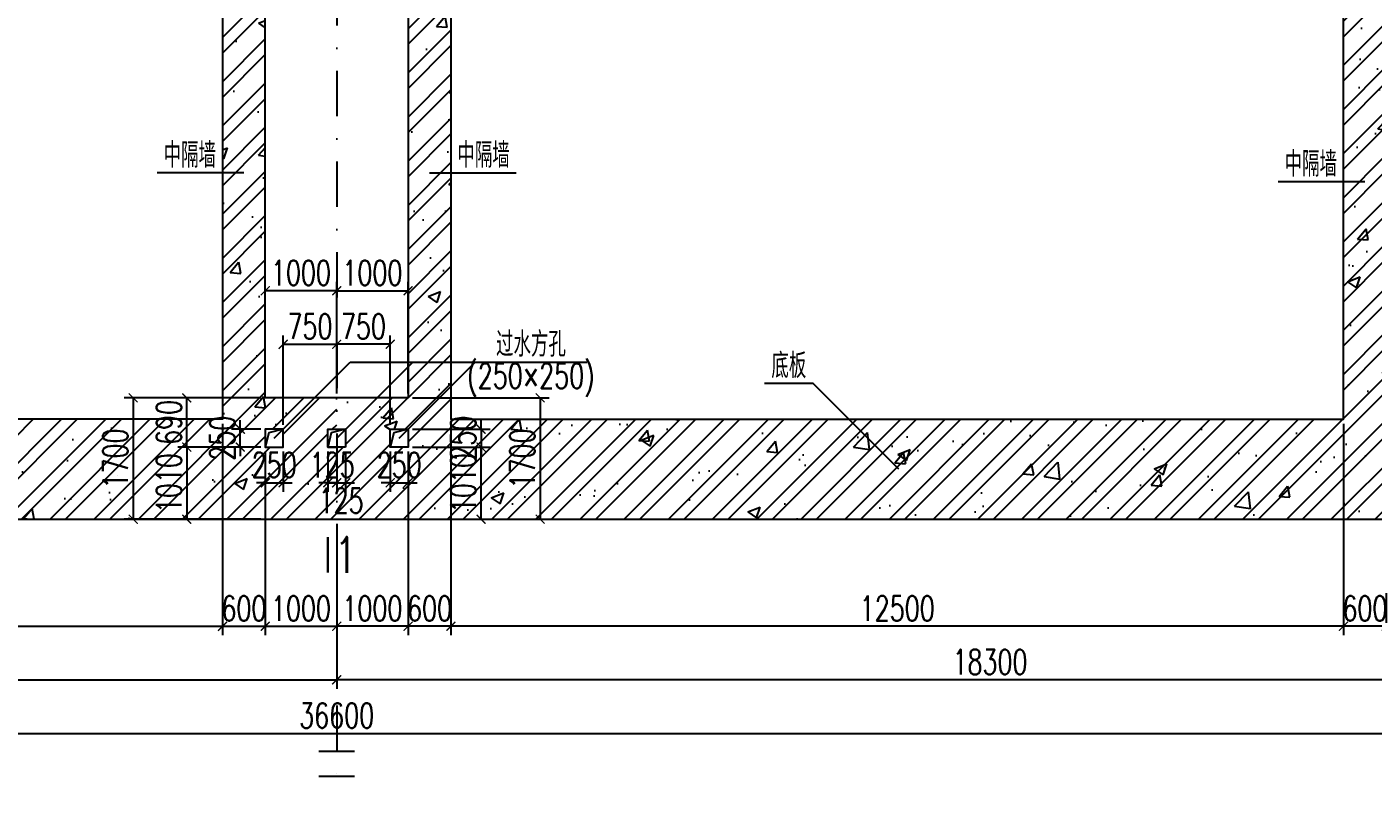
# Model space of a CAD drawing. Extents: x 266020 to 523514, y 704210 to 746210.
# Drawn here: x 345399 to 364253, y 724460 to 735206 of the extents above; entities that cross this region are included whole.
import ezdxf

# ---------------------------------------------------------------- set-up
doc = ezdxf.new("R2010")
doc.units = 0
doc.header["$LTSCALE"] = 50
doc.header["$MEASUREMENT"] = 0
doc.linetypes.add('DASHDOT', pattern=[25.4, 12.7, -6.35, 0, -6.35])
doc.layers.get('0').update_dxf_attribs({"linetype": 'CONTINUOUS'})
doc.layers.get('Defpoints').update_dxf_attribs({"linetype": 'CONTINUOUS'})
for name, color, linetype in [('01 标  注', 1, 'CONTINUOUS'), ('01 轴  线', 1, 'DASHDOT'), ('02 结  构', 5, 'CONTINUOUS'), ('zxz 01 标  注', 1, 'CONTINUOUS'), ('zxz 02 结  构', 5, 'CONTINUOUS'), ('填充', 8, 'CONTINUOUS')]:
    doc.layers.add(name, color=color, linetype=linetype)
doc.styles.get("Standard").update_dxf_attribs({"font": 'txt1.shx', "width": 0.7, "bigfont": 'hztxt.shx'})
doc.dimstyles.new('1：100', dxfattribs={"dimscale": 100, "dimtxt": 3.5, "dimasz": 1.25, "dimexe": 1.25, "dimexo": 0.625, "dimgap": 0.75, "dimtad": 1, "dimdsep": 46, "dimtxsty": 'Standard', "dimblk": 'ARCHTICK', "dimcen": 2.5, "dimclrt": 256, "dimadec": 0, "dimazin": 0, "dimtfac": 1, "dimtix": 1, "dimtmove": 0, "dimatfit": 3, "dimfxl": 0, "dimarcsym": 0})

# ---------------------------------------------------------------- blocks, each defined once
blk = doc.blocks.new('_ArchTick')
at = {"color": 0, "linetype": 'ByBlock', "const_width": 0.15}
blk.add_lwpolyline([(-0.5, -0.5), (0.5, 0.5)], dxfattribs=at)
blk = doc.blocks.new('*D187')
at = {"layer": '01 标  注', "color": 0, "lineweight": -2}
for p, q in [((335638, 729647), (335638, 726685)), ((348138, 729647), (348138, 726685)), ((335638, 726810), (348138, 726810))]:
    blk.add_line(p, q, dxfattribs=at)
at = {"layer": 'Defpoints', "color": 0}
for p in [(335638, 729710), (348138, 729710), (348138, 726810)]:
    blk.add_point(p, dxfattribs=at)
at = {"layer": '01 标  注', "color": 0, "lineweight": -2, "xscale": 125, "yscale": 125, "zscale": 125, "rotation": 180}
blk.add_blockref('_ArchTick', (335638, 726810), dxfattribs=at)
at = {"layer": '01 标  注', "color": 0, "lineweight": -2, "xscale": 125, "yscale": 125, "zscale": 125}
blk.add_blockref('_ArchTick', (348138, 726810), dxfattribs=at)
at = {"layer": '01 标  注', "insert": (341888, 727060), "char_height": 350, "attachment_point": 5}
blk.add_mtext('12500', dxfattribs=at)
blk = doc.blocks.new('*D188')
at = {"layer": '01 标  注', "color": 0, "lineweight": -2}
for p, q in [((348138, 729647), (348138, 726685)), ((348738, 729257), (348738, 726685)), ((348138, 726810), (348738, 726810))]:
    blk.add_line(p, q, dxfattribs=at)
at = {"layer": 'Defpoints', "color": 0}
for p in [(348138, 729710), (348738, 729320), (348738, 726810)]:
    blk.add_point(p, dxfattribs=at)
at = {"layer": '01 标  注', "color": 0, "lineweight": -2, "xscale": 125, "yscale": 125, "zscale": 125, "rotation": 180}
blk.add_blockref('_ArchTick', (348138, 726810), dxfattribs=at)
at = {"layer": '01 标  注', "color": 0, "lineweight": -2, "xscale": 125, "yscale": 125, "zscale": 125}
blk.add_blockref('_ArchTick', (348738, 726810), dxfattribs=at)
at = {"layer": '01 标  注', "insert": (348438, 727060), "char_height": 350, "attachment_point": 5}
blk.add_mtext('600', dxfattribs=at)
blk = doc.blocks.new('*D189')
at = {"layer": '01 标  注', "color": 0, "lineweight": -2}
for p, q in [((348738, 729257), (348738, 726685)), ((349738, 728247), (349738, 726685)), ((348738, 726810), (349738, 726810))]:
    blk.add_line(p, q, dxfattribs=at)
at = {"layer": 'Defpoints', "color": 0}
for p in [(348738, 729320), (349738, 728310), (349738, 726810)]:
    blk.add_point(p, dxfattribs=at)
at = {"layer": '01 标  注', "color": 0, "lineweight": -2, "xscale": 125, "yscale": 125, "zscale": 125, "rotation": 180}
blk.add_blockref('_ArchTick', (348738, 726810), dxfattribs=at)
at = {"layer": '01 标  注', "color": 0, "lineweight": -2, "xscale": 125, "yscale": 125, "zscale": 125}
blk.add_blockref('_ArchTick', (349738, 726810), dxfattribs=at)
at = {"layer": '01 标  注', "insert": (349238, 727060), "char_height": 350, "attachment_point": 5}
blk.add_mtext('1000', dxfattribs=at)
blk = doc.blocks.new('*D152')
at = {"layer": '01 标  注', "color": 0, "lineweight": -2}
for p, q in [((331438, 728847), (331438, 725185)), ((368038, 728401), (368038, 725185)), ((331438, 725310), (368038, 725310))]:
    blk.add_line(p, q, dxfattribs=at)
at = {"layer": 'Defpoints', "color": 0}
for p in [(331438, 728910), (368038, 728463), (368038, 725310)]:
    blk.add_point(p, dxfattribs=at)
at = {"layer": '01 标  注', "color": 0, "lineweight": -2, "xscale": 125, "yscale": 125, "zscale": 125, "rotation": 180}
blk.add_blockref('_ArchTick', (331438, 725310), dxfattribs=at)
at = {"layer": '01 标  注', "color": 0, "lineweight": -2, "xscale": 125, "yscale": 125, "zscale": 125}
blk.add_blockref('_ArchTick', (368038, 725310), dxfattribs=at)
at = {"layer": '01 标  注', "insert": (349738, 725560), "char_height": 350, "attachment_point": 5}
blk.add_mtext('36600', dxfattribs=at)
blk = doc.blocks.new('*D195')
at = {"layer": '01 标  注', "color": 0, "lineweight": -2}
for p, q in [((363838, 729647), (363838, 726685)), ((364438, 729647), (364438, 726685)), ((364438, 726810), (363838, 726810))]:
    blk.add_line(p, q, dxfattribs=at)
at = {"layer": 'Defpoints', "color": 0}
for p in [(363838, 729710), (364438, 729710), (363838, 726810)]:
    blk.add_point(p, dxfattribs=at)
at = {"layer": '01 标  注', "color": 0, "lineweight": -2, "xscale": 125, "yscale": 125, "zscale": 125, "rotation": 180}
blk.add_blockref('_ArchTick', (363838, 726810), dxfattribs=at)
at = {"layer": '01 标  注', "color": 0, "lineweight": -2, "xscale": 125, "yscale": 125, "zscale": 125}
blk.add_blockref('_ArchTick', (364438, 726810), dxfattribs=at)
at = {"layer": '01 标  注', "insert": (364138, 727060), "char_height": 350, "attachment_point": 5}
blk.add_mtext('600', dxfattribs=at)
blk = doc.blocks.new('*D160')
at = {"layer": '01 标  注', "color": 0, "lineweight": -2}
for p, q in [((368038, 728847), (368038, 725935)), ((349738, 728247), (349738, 725935)), ((368038, 726060), (349738, 726060))]:
    blk.add_line(p, q, dxfattribs=at)
at = {"layer": 'Defpoints', "color": 0}
for p in [(368038, 728910), (349738, 728310), (349738, 726060)]:
    blk.add_point(p, dxfattribs=at)
at = {"layer": '01 标  注', "color": 0, "lineweight": -2, "xscale": 125, "yscale": 125, "zscale": 125, "rotation": 180}
blk.add_blockref('_ArchTick', (349738, 726060), dxfattribs=at)
at = {"layer": '01 标  注', "color": 0, "lineweight": -2, "xscale": 125, "yscale": 125, "zscale": 125}
blk.add_blockref('_ArchTick', (368038, 726060), dxfattribs=at)
at = {"layer": '01 标  注', "insert": (358888, 726310), "char_height": 350, "attachment_point": 5}
blk.add_mtext('18300', dxfattribs=at)
blk = doc.blocks.new('*D164')
at = {"layer": '01 标  注', "color": 0, "lineweight": -2}
for p, q in [((331438, 728847), (331438, 725935)), ((349738, 728247), (349738, 725935)), ((331438, 726060), (349738, 726060))]:
    blk.add_line(p, q, dxfattribs=at)
at = {"layer": 'Defpoints', "color": 0}
for p in [(331438, 728910), (349738, 728310), (349738, 726060)]:
    blk.add_point(p, dxfattribs=at)
at = {"layer": '01 标  注', "color": 0, "lineweight": -2, "xscale": 125, "yscale": 125, "zscale": 125, "rotation": 180}
blk.add_blockref('_ArchTick', (331438, 726060), dxfattribs=at)
at = {"layer": '01 标  注', "color": 0, "lineweight": -2, "xscale": 125, "yscale": 125, "zscale": 125}
blk.add_blockref('_ArchTick', (349738, 726060), dxfattribs=at)
at = {"layer": '01 标  注', "insert": (340588, 726310), "char_height": 350, "attachment_point": 5}
blk.add_mtext('18300', dxfattribs=at)
blk = doc.blocks.new('*D202')
at = {"layer": '01 标  注', "color": 0, "lineweight": -2}
for p, q in [((348388, 729570), (348388, 729695)), ((348675, 729570), (348263, 729570)), ((348388, 729320), (348388, 729570)), ((348675, 729320), (348263, 729320)), ((348388, 729320), (348388, 729195))]:
    blk.add_line(p, q, dxfattribs=at)
at = {"layer": 'Defpoints', "color": 0}
for p in [(348388, 729570), (348738, 729570), (348738, 729320)]:
    blk.add_point(p, dxfattribs=at)
at = {"layer": '01 标  注', "color": 0, "lineweight": -2, "xscale": 125, "yscale": 125, "zscale": 125}
for p, rotation in [((348388, 729570), 270), ((348388, 729320), 90)]:
    blk.add_blockref('_ArchTick', p, dxfattribs=dict(at, rotation=rotation))
at = {"layer": '01 标  注', "insert": (348138, 729445), "char_height": 350, "attachment_point": 5, "rotation": 90}
blk.add_mtext('250', dxfattribs=at)
blk = doc.blocks.new('*D203')
at = {"layer": '01 标  注', "color": 0, "lineweight": -2}
for p, q in [((351761, 729570), (351761, 729695)), ((350800, 729570), (351886, 729570)), ((351761, 729570), (351761, 729320)), ((350800, 729320), (351886, 729320)), ((351761, 729320), (351761, 729195))]:
    blk.add_line(p, q, dxfattribs=at)
at = {"layer": 'Defpoints', "color": 0}
for p in [(350738, 729570), (350738, 729320), (351761, 729320)]:
    blk.add_point(p, dxfattribs=at)
at = {"layer": '01 标  注', "color": 0, "lineweight": -2, "xscale": 125, "yscale": 125, "zscale": 125}
for p, rotation in [((351761, 729570), 270), ((351761, 729320), 90)]:
    blk.add_blockref('_ArchTick', p, dxfattribs=dict(at, rotation=rotation))
at = {"layer": '01 标  注', "insert": (351511, 729445), "char_height": 350, "attachment_point": 5, "rotation": 90}
blk.add_mtext('250', dxfattribs=at)
blk = doc.blocks.new('*D204')
at = {"layer": '01 标  注', "color": 0, "lineweight": -2}
for p, q in [((348738, 729257), (348738, 728695)), ((348988, 729257), (348988, 728695)), ((348738, 728820), (348613, 728820)), ((348738, 728820), (348988, 728820)), ((348988, 728820), (349113, 728820))]:
    blk.add_line(p, q, dxfattribs=at)
at = {"layer": 'Defpoints', "color": 0}
for p in [(348738, 729320), (348988, 729320), (348988, 728820)]:
    blk.add_point(p, dxfattribs=at)
at = {"layer": '01 标  注', "color": 0, "lineweight": -2, "xscale": 125, "yscale": 125, "zscale": 125}
blk.add_blockref('_ArchTick', (348738, 728820), dxfattribs=at)
at = {"layer": '01 标  注', "color": 0, "lineweight": -2, "xscale": 125, "yscale": 125, "zscale": 125, "rotation": 180}
blk.add_blockref('_ArchTick', (348988, 728820), dxfattribs=at)
at = {"layer": '01 标  注', "insert": (348863, 729070), "char_height": 350, "attachment_point": 5}
blk.add_mtext('250', dxfattribs=at)
blk = doc.blocks.new('*D205')
at = {"layer": '01 标  注', "color": 0, "lineweight": -2}
for p, q in [((349613, 729257), (349613, 728695)), ((349738, 729257), (349738, 728695)), ((349613, 728820), (349488, 728820)), ((349613, 728820), (349738, 728820)), ((349738, 728820), (349863, 728820))]:
    blk.add_line(p, q, dxfattribs=at)
at = {"layer": 'Defpoints', "color": 0}
for p in [(349613, 729320), (349738, 729320), (349738, 728820)]:
    blk.add_point(p, dxfattribs=at)
at = {"layer": '01 标  注', "color": 0, "lineweight": -2, "xscale": 125, "yscale": 125, "zscale": 125}
blk.add_blockref('_ArchTick', (349613, 728820), dxfattribs=at)
at = {"layer": '01 标  注', "color": 0, "lineweight": -2, "xscale": 125, "yscale": 125, "zscale": 125, "rotation": 180}
blk.add_blockref('_ArchTick', (349738, 728820), dxfattribs=at)
at = {"layer": '01 标  注', "insert": (349675, 729070), "char_height": 350, "attachment_point": 5}
blk.add_mtext('125', dxfattribs=at)
blk = doc.blocks.new('*D206')
at = {"layer": '01 标  注', "color": 0, "lineweight": -2}
for p, q in [((350488, 729257), (350488, 728695)), ((350738, 729257), (350738, 728695)), ((350488, 728820), (350363, 728820)), ((350488, 728820), (350738, 728820)), ((350738, 728820), (350863, 728820))]:
    blk.add_line(p, q, dxfattribs=at)
at = {"layer": 'Defpoints', "color": 0}
for p in [(350488, 729320), (350738, 729320), (350738, 728820)]:
    blk.add_point(p, dxfattribs=at)
at = {"layer": '01 标  注', "color": 0, "lineweight": -2, "xscale": 125, "yscale": 125, "zscale": 125}
blk.add_blockref('_ArchTick', (350488, 728820), dxfattribs=at)
at = {"layer": '01 标  注', "color": 0, "lineweight": -2, "xscale": 125, "yscale": 125, "zscale": 125, "rotation": 180}
blk.add_blockref('_ArchTick', (350738, 728820), dxfattribs=at)
at = {"layer": '01 标  注', "insert": (350613, 729070), "char_height": 350, "attachment_point": 5}
blk.add_mtext('250', dxfattribs=at)
blk = doc.blocks.new('*D207')
at = {"layer": 'Defpoints', "color": 0}
for p in [(349738, 729320), (349863, 729320), (349863, 728820)]:
    blk.add_point(p, dxfattribs=at)
at = {"layer": 'zxz 01 标  注', "color": 0, "lineweight": -2}
for p, q in [((349738, 729257), (349738, 728695)), ((349863, 729257), (349863, 728695)), ((349738, 728820), (349613, 728820)), ((349738, 728820), (349863, 728820)), ((349863, 728820), (349988, 728820))]:
    blk.add_line(p, q, dxfattribs=at)
at = {"layer": 'zxz 01 标  注', "color": 0, "lineweight": -2, "xscale": 125, "yscale": 125, "zscale": 125}
blk.add_blockref('_ArchTick', (349738, 728820), dxfattribs=at)
at = {"layer": 'zxz 01 标  注', "color": 0, "lineweight": -2, "xscale": 125, "yscale": 125, "zscale": 125, "rotation": 180}
blk.add_blockref('_ArchTick', (349863, 728820), dxfattribs=at)
at = {"layer": 'zxz 01 标  注', "insert": (349800, 728570), "char_height": 350, "attachment_point": 5}
blk.add_mtext('125', dxfattribs=at)
blk = doc.blocks.new('*D208')
at = {"layer": '01 标  注', "color": 0, "lineweight": -2}
for p, q in [((348675, 730010), (346763, 730010)), ((346888, 730010), (346888, 728310)), ((348075, 728310), (346763, 728310))]:
    blk.add_line(p, q, dxfattribs=at)
at = {"layer": 'Defpoints', "color": 0}
for p in [(348738, 730010), (346888, 728310), (348138, 728310)]:
    blk.add_point(p, dxfattribs=at)
at = {"layer": '01 标  注', "color": 0, "lineweight": -2, "xscale": 125, "yscale": 125, "zscale": 125}
for p, rotation in [((346888, 730010), 90), ((346888, 728310), 270)]:
    blk.add_blockref('_ArchTick', p, dxfattribs=dict(at, rotation=rotation))
at = {"layer": '01 标  注', "insert": (346638, 729160), "char_height": 350, "attachment_point": 5, "rotation": 90}
blk.add_mtext('1700', dxfattribs=at)
blk = doc.blocks.new('*D210')
at = {"layer": '01 标  注', "color": 0, "lineweight": -2}
for p, q in [((350800, 729320), (351886, 729320)), ((351761, 728310), (351761, 729320)), ((350800, 728310), (351886, 728310))]:
    blk.add_line(p, q, dxfattribs=at)
at = {"layer": 'Defpoints', "color": 0}
for p in [(350738, 729320), (351761, 729320), (350738, 728310)]:
    blk.add_point(p, dxfattribs=at)
at = {"layer": '01 标  注', "color": 0, "lineweight": -2, "xscale": 125, "yscale": 125, "zscale": 125}
for p, rotation in [((351761, 729320), 90), ((351761, 728310), 270)]:
    blk.add_blockref('_ArchTick', p, dxfattribs=dict(at, rotation=rotation))
at = {"layer": '01 标  注', "insert": (351511, 728815), "char_height": 350, "attachment_point": 5, "rotation": 90}
blk.add_mtext('1010', dxfattribs=at)
blk = doc.blocks.new('*D211')
at = {"layer": '01 标  注', "color": 0, "lineweight": -2}
for p, q in [((348675, 729320), (347513, 729320)), ((347638, 729320), (347638, 728310)), ((348675, 728310), (347513, 728310))]:
    blk.add_line(p, q, dxfattribs=at)
at = {"layer": 'Defpoints', "color": 0}
for p in [(348738, 729320), (347638, 728310), (348738, 728310)]:
    blk.add_point(p, dxfattribs=at)
at = {"layer": '01 标  注', "color": 0, "lineweight": -2, "xscale": 125, "yscale": 125, "zscale": 125}
for p, rotation in [((347638, 729320), 90), ((347638, 728310), 270)]:
    blk.add_blockref('_ArchTick', p, dxfattribs=dict(at, rotation=rotation))
at = {"layer": '01 标  注', "insert": (347388, 728815), "char_height": 350, "attachment_point": 5, "rotation": 90}
blk.add_mtext('1010', dxfattribs=at)
blk = doc.blocks.new('*D212')
at = {"layer": '01 标  注', "color": 0, "lineweight": -2}
for p, q in [((348675, 730010), (347513, 730010)), ((347638, 729320), (347638, 730010)), ((348675, 729320), (347513, 729320))]:
    blk.add_line(p, q, dxfattribs=at)
at = {"layer": 'Defpoints', "color": 0}
for p in [(347638, 730010), (348738, 730010), (348738, 729320)]:
    blk.add_point(p, dxfattribs=at)
at = {"layer": '01 标  注', "color": 0, "lineweight": -2, "xscale": 125, "yscale": 125, "zscale": 125}
for p, rotation in [((347638, 730010), 90), ((347638, 729320), 270)]:
    blk.add_blockref('_ArchTick', p, dxfattribs=dict(at, rotation=rotation))
at = {"layer": '01 标  注', "insert": (347388, 729665), "char_height": 350, "attachment_point": 5, "rotation": 90}
blk.add_mtext('690', dxfattribs=at)
blk = doc.blocks.new('*D216')
at = {"layer": '01 标  注', "color": 0, "lineweight": -2}
for p, q in [((348738, 730072), (348738, 731635)), ((349738, 730072), (349738, 731635)), ((349738, 731510), (348738, 731510))]:
    blk.add_line(p, q, dxfattribs=at)
at = {"layer": 'Defpoints', "color": 0}
for p in [(348738, 731510), (348738, 730010), (349738, 730010)]:
    blk.add_point(p, dxfattribs=at)
at = {"layer": '01 标  注', "color": 0, "lineweight": -2, "xscale": 125, "yscale": 125, "zscale": 125, "rotation": 180}
blk.add_blockref('_ArchTick', (348738, 731510), dxfattribs=at)
at = {"layer": '01 标  注', "color": 0, "lineweight": -2, "xscale": 125, "yscale": 125, "zscale": 125}
blk.add_blockref('_ArchTick', (349738, 731510), dxfattribs=at)
at = {"layer": '01 标  注', "insert": (349238, 731760), "char_height": 350, "attachment_point": 5}
blk.add_mtext('1000', dxfattribs=at)
blk = doc.blocks.new('*D217')
at = {"layer": '01 标  注', "color": 0, "lineweight": -2}
for p, q in [((349738, 730072), (349738, 731635)), ((350738, 730072), (350738, 731635)), ((349738, 731510), (350738, 731510))]:
    blk.add_line(p, q, dxfattribs=at)
at = {"layer": 'Defpoints', "color": 0}
for p in [(350738, 731510), (349738, 730010), (350738, 730010)]:
    blk.add_point(p, dxfattribs=at)
at = {"layer": '01 标  注', "color": 0, "lineweight": -2, "xscale": 125, "yscale": 125, "zscale": 125, "rotation": 180}
blk.add_blockref('_ArchTick', (349738, 731510), dxfattribs=at)
at = {"layer": '01 标  注', "color": 0, "lineweight": -2, "xscale": 125, "yscale": 125, "zscale": 125}
blk.add_blockref('_ArchTick', (350738, 731510), dxfattribs=at)
at = {"layer": '01 标  注', "insert": (350238, 731760), "char_height": 350, "attachment_point": 5}
blk.add_mtext('1000', dxfattribs=at)
blk = doc.blocks.new('*D218')
at = {"layer": '01 标  注', "color": 0, "lineweight": -2}
for p, q in [((348988, 729632), (348988, 730885)), ((349738, 730072), (349738, 730885)), ((348988, 730760), (349738, 730760))]:
    blk.add_line(p, q, dxfattribs=at)
at = {"layer": 'Defpoints', "color": 0}
for p in [(349738, 730760), (349738, 730010), (348988, 729570)]:
    blk.add_point(p, dxfattribs=at)
at = {"layer": '01 标  注', "color": 0, "lineweight": -2, "xscale": 125, "yscale": 125, "zscale": 125, "rotation": 180}
blk.add_blockref('_ArchTick', (348988, 730760), dxfattribs=at)
at = {"layer": '01 标  注', "color": 0, "lineweight": -2, "xscale": 125, "yscale": 125, "zscale": 125}
blk.add_blockref('_ArchTick', (349738, 730760), dxfattribs=at)
at = {"layer": '01 标  注', "insert": (349363, 731010), "char_height": 350, "attachment_point": 5}
blk.add_mtext('750', dxfattribs=at)
blk = doc.blocks.new('*D219')
at = {"layer": '01 标  注', "color": 0, "lineweight": -2}
for p, q in [((349738, 730072), (349738, 730885)), ((350488, 729632), (350488, 730885)), ((350488, 730760), (349738, 730760))]:
    blk.add_line(p, q, dxfattribs=at)
at = {"layer": 'Defpoints', "color": 0}
for p in [(349738, 730760), (349738, 730010), (350488, 729570)]:
    blk.add_point(p, dxfattribs=at)
at = {"layer": '01 标  注', "color": 0, "lineweight": -2, "xscale": 125, "yscale": 125, "zscale": 125, "rotation": 180}
blk.add_blockref('_ArchTick', (349738, 730760), dxfattribs=at)
at = {"layer": '01 标  注', "color": 0, "lineweight": -2, "xscale": 125, "yscale": 125, "zscale": 125}
blk.add_blockref('_ArchTick', (350488, 730760), dxfattribs=at)
at = {"layer": '01 标  注', "insert": (350113, 731010), "char_height": 350, "attachment_point": 5}
blk.add_mtext('750', dxfattribs=at)
blk = doc.blocks.new('*D559')
at = {"layer": '01 标  注', "color": 0, "lineweight": -2}
for p, q in [((350800, 730010), (352713, 730010)), ((352588, 730010), (352588, 728310)), ((351400, 728310), (352713, 728310))]:
    blk.add_line(p, q, dxfattribs=at)
at = {"layer": 'Defpoints', "color": 0}
for p in [(350738, 730010), (351338, 728310), (352588, 728310)]:
    blk.add_point(p, dxfattribs=at)
at = {"layer": '01 标  注', "color": 0, "lineweight": -2, "xscale": 125, "yscale": 125, "zscale": 125}
for p, rotation in [((352588, 730010), 90), ((352588, 728310), 270)]:
    blk.add_blockref('_ArchTick', p, dxfattribs=dict(at, rotation=rotation))
at = {"layer": '01 标  注', "insert": (352338, 729160), "char_height": 350, "attachment_point": 5, "rotation": 90}
blk.add_mtext('1700', dxfattribs=at)
blk = doc.blocks.new('*D576')
at = {"layer": '01 标  注', "color": 0, "lineweight": -2}
for p, q in [((351338, 729647), (351338, 726685)), ((363838, 729647), (363838, 726685)), ((363838, 726810), (351338, 726810))]:
    blk.add_line(p, q, dxfattribs=at)
at = {"layer": 'Defpoints', "color": 0}
for p in [(351338, 729710), (363838, 729710), (351338, 726810)]:
    blk.add_point(p, dxfattribs=at)
at = {"layer": '01 标  注', "color": 0, "lineweight": -2, "xscale": 125, "yscale": 125, "zscale": 125, "rotation": 180}
blk.add_blockref('_ArchTick', (351338, 726810), dxfattribs=at)
at = {"layer": '01 标  注', "color": 0, "lineweight": -2, "xscale": 125, "yscale": 125, "zscale": 125}
blk.add_blockref('_ArchTick', (363838, 726810), dxfattribs=at)
at = {"layer": '01 标  注', "insert": (357588, 727060), "char_height": 350, "attachment_point": 5}
blk.add_mtext('12500', dxfattribs=at)
blk = doc.blocks.new('*D577')
at = {"layer": '01 标  注', "color": 0, "lineweight": -2}
for p, q in [((351338, 729647), (351338, 726685)), ((350738, 729257), (350738, 726685)), ((351338, 726810), (350738, 726810))]:
    blk.add_line(p, q, dxfattribs=at)
at = {"layer": 'Defpoints', "color": 0}
for p in [(351338, 729710), (350738, 729320), (350738, 726810)]:
    blk.add_point(p, dxfattribs=at)
at = {"layer": '01 标  注', "color": 0, "lineweight": -2, "xscale": 125, "yscale": 125, "zscale": 125, "rotation": 180}
blk.add_blockref('_ArchTick', (350738, 726810), dxfattribs=at)
at = {"layer": '01 标  注', "color": 0, "lineweight": -2, "xscale": 125, "yscale": 125, "zscale": 125}
blk.add_blockref('_ArchTick', (351338, 726810), dxfattribs=at)
at = {"layer": '01 标  注', "insert": (351038, 727060), "char_height": 350, "attachment_point": 5}
blk.add_mtext('600', dxfattribs=at)
blk = doc.blocks.new('*D578')
at = {"layer": '01 标  注', "color": 0, "lineweight": -2}
for p, q in [((350738, 729257), (350738, 726685)), ((349738, 728247), (349738, 726685)), ((350738, 726810), (349738, 726810))]:
    blk.add_line(p, q, dxfattribs=at)
at = {"layer": 'Defpoints', "color": 0}
for p in [(350738, 729320), (349738, 728310), (349738, 726810)]:
    blk.add_point(p, dxfattribs=at)
at = {"layer": '01 标  注', "color": 0, "lineweight": -2, "xscale": 125, "yscale": 125, "zscale": 125, "rotation": 180}
blk.add_blockref('_ArchTick', (349738, 726810), dxfattribs=at)
at = {"layer": '01 标  注', "color": 0, "lineweight": -2, "xscale": 125, "yscale": 125, "zscale": 125}
blk.add_blockref('_ArchTick', (350738, 726810), dxfattribs=at)
at = {"layer": '01 标  注', "insert": (350238, 727060), "char_height": 350, "attachment_point": 5}
blk.add_mtext('1000', dxfattribs=at)

msp = doc.modelspace()

# ---------------------------------------------------------------- hatches: boundary and pattern name
at = {"layer": '填充'}
h = msp.add_hatch(dxfattribs=at)
h.set_pattern_fill('AR-CONC', color=256, scale=250, style=0)
h.set_pattern_definition([(50, (-84850, 0), (1793.1505, -156.8803), [187.5, -2062.5]), (355, (-84850, 0), (-346.8783, 1880.4803), [150, -1650]), (100.4514, (-84700.6, -13), (1446.2735, 1723.599), [159.3505, -1752.8553]), (46.1842, (-84850, 500), (2668.1026, -413.7975), [281.25, -3093.75]), (96.6356, (-84627.7, 465.5), (2336.657, 2435.295), [239.026, -2629.2825]), (351.1842, (-84850, 500), (2336.655, 2435.2965), [225, -2475]), (21, (-84600, 375), (1492.2676, -1006.5472), [187.5, -2062.5]), (326, (-84600, 375), (608.2883, 1812.875), [150, -1650]), (71.4514, (-84475.6, 291.1), (2100.5566, 806.3262), [159.3505, -1752.8553]), (37.5, (-84850, 0), (30.39964, 832.23463), [0, -1630, 0, -1675, 0, -1656.25]), (7.5, (-84850, 0), (657.6738, 986.0293), [0, -955, 0, -1592.5, 0, -631.25]), (327.5, (-85407.5, 0), (1334.5561, -56.3872), [0, -625, 0, -1950, 0, -2587.5]), (317.5, (-85657.5, 0), (1457.9654, 250.2625), [0, -812.5, 0, -1295, 0, -1837.5])])
h.paths.add_polyline_path([(332037.835, 737959.674), (331437.835, 737359.674), (331437.835, 728909.674), (332037.835, 728309.674), (349737.835, 728309.674), (349737.835, 729319.674), (349612.835, 729319.674), (349612.835, 729569.674), (349737.835, 729569.674), (349737.835, 730009.674), (348737.835, 730009.674), (348737.835, 736109.674), (349237.835, 736609.674), (349737.835, 736609.674), (349737.835, 737959.674)])
h.paths.add_polyline_path([(346637.835, 736609.674), (348137.835, 736109.674), (348137.835, 729709.674), (335637.835, 729709.674), (335637.835, 736109.674), (337137.835, 736609.674)], flags=16)
h.paths.add_polyline_path([(335037.835, 736609.674), (335037.835, 729709.674), (332937.835, 729709.674), (332437.835, 730209.674), (332437.835, 736109.674), (332937.835, 736609.674)], flags=16)
h.paths.add_polyline_path([(348737.835, 729569.674), (348987.835, 729569.674), (348987.835, 729319.674), (348737.835, 729319.674)], flags=16)
h.paths.add_polyline_path([(348787.835, 729519.674), (348737.835, 729319.674), (348737.835, 729507.174)], flags=0)
h.paths.add_polyline_path([(349737.835, 737959.674), (349737.835, 736609.674), (350237.835, 736609.674), (350737.835, 736109.674), (350737.835, 730009.674), (349737.835, 730009.674), (349737.835, 729569.674), (349862.835, 729569.674), (349862.835, 729319.674), (349737.835, 729319.674), (349737.835, 728309.674), (367437.835, 728309.674), (368037.835, 728909.674), (368037.835, 737359.674), (367437.835, 737959.674)])
h.paths.add_polyline_path([(362337.835, 736609.674), (363837.835, 736109.674), (363837.835, 729709.674), (351337.835, 729709.674), (351337.835, 736109.674), (352837.835, 736609.674)], flags=16)
h.paths.add_polyline_path([(364437.835, 736609.674), (366537.835, 736609.674), (367037.835, 736109.674), (367037.835, 730209.674), (366537.835, 729709.674), (364437.835, 729709.674)], flags=16)
h.paths.add_polyline_path([(350737.835, 729569.674), (350737.835, 729319.674), (350487.835, 729319.674), (350487.835, 729569.674)], flags=0)
h.paths.add_polyline_path([(350737.835, 729569.674), (350737.835, 729319.674), (350487.835, 729319.674), (350537.835, 729519.674)], flags=16)
h.paths.add_polyline_path([(332391.441, 736122.174), (332984.23, 736122.174), (332984.23, 735597.174), (332391.441, 735597.174)], flags=24)
h.paths.add_polyline_path([(332925.335, 736063.279), (332925.335, 736656.069), (333450.335, 736656.069), (333450.335, 736063.279)], flags=24)
h.paths.add_polyline_path([(336025.677, 736122.174), (336749.993, 736122.174), (336749.993, 735597.174), (336025.677, 735597.174)], flags=8)
h.paths.add_polyline_path([(337125.335, 736063.279), (337125.335, 736656.069), (337650.335, 736656.069), (337650.335, 736063.279)], flags=24)
h.paths.add_polyline_path([(347025.677, 736122.174), (347749.993, 736122.174), (347749.993, 735597.174), (347025.677, 735597.174)], flags=8)
h.paths.add_polyline_path([(345750.335, 736063.279), (345750.335, 736656.069), (346275.335, 736656.069), (346275.335, 736063.279)], flags=24)
h.paths.add_polyline_path([(332391.441, 730972.174), (332984.23, 730972.174), (332984.23, 730447.174), (332391.441, 730447.174)], flags=24)
h.paths.add_polyline_path([(332925.335, 729663.279), (332925.335, 730256.069), (333450.335, 730256.069), (333450.335, 729663.279)], flags=24)
h.paths.add_polyline_path([(347875.335, 736063.279), (347875.335, 736656.069), (348400.335, 736656.069), (348400.335, 736063.279)], flags=24)
h.paths.add_polyline_path([(347875.335, 729148.279), (347875.335, 729741.069), (348400.335, 729741.069), (348400.335, 729148.279)], flags=24)
h.paths.add_polyline_path([(348566.441, 729332.174), (349159.23, 729332.174), (349159.23, 728807.174), (348566.441, 728807.174)], flags=24)
h.paths.add_polyline_path([(349390.546, 729332.174), (349960.125, 729332.174), (349960.125, 728807.174), (349390.546, 728807.174)], flags=9)
h.paths.add_polyline_path([(349515.546, 728832.174), (350085.125, 728832.174), (350085.125, 728307.174), (349515.546, 728307.174)], flags=9)
h.paths.add_polyline_path([(343090.073, 730722.174), (343720.348, 730722.174), (343720.348, 730197.174), (343090.073, 730197.174)], flags=8)
h.paths.add_polyline_path([(343092.002, 736122.174), (343718.419, 736122.174), (343718.419, 735597.174), (343092.002, 735597.174)], flags=8)
h.paths.add_polyline_path([(347252.684, 733422.174), (348108.669, 733422.174), (348108.669, 732897.174), (347252.684, 732897.174)], flags=8)
h.paths.add_polyline_path([(335667.002, 733547.174), (336522.986, 733547.174), (336522.986, 733022.174), (335667.002, 733022.174)], flags=8)
h.paths.add_polyline_path([(366491.441, 736122.174), (367084.23, 736122.174), (367084.23, 735597.174), (366491.441, 735597.174)], flags=24)
h.paths.add_polyline_path([(365775.335, 736063.279), (365775.335, 736656.069), (366300.335, 736656.069), (366300.335, 736063.279)], flags=24)
h.paths.add_polyline_path([(362725.677, 736122.174), (363449.993, 736122.174), (363449.993, 735597.174), (362725.677, 735597.174)], flags=8)
h.paths.add_polyline_path([(361325.335, 736063.279), (361325.335, 736656.069), (361850.335, 736656.069), (361850.335, 736063.279)], flags=24)
h.paths.add_polyline_path([(351725.677, 736122.174), (352449.993, 736122.174), (352449.993, 735597.174), (351725.677, 735597.174)], flags=8)
h.paths.add_polyline_path([(352825.335, 736063.279), (352825.335, 736656.069), (353350.335, 736656.069), (353350.335, 736063.279)], flags=24)
h.paths.add_polyline_path([(366491.441, 730972.174), (367084.23, 730972.174), (367084.23, 730447.174), (366491.441, 730447.174)], flags=24)
h.paths.add_polyline_path([(365775.335, 729663.279), (365775.335, 730256.069), (366300.335, 730256.069), (366300.335, 729663.279)], flags=24)
h.paths.add_polyline_path([(350700.335, 736063.279), (350700.335, 736656.069), (351225.335, 736656.069), (351225.335, 736063.279)], flags=25)
h.paths.add_polyline_path([(351075.335, 729148.279), (351075.335, 729741.069), (351600.335, 729741.069), (351600.335, 729148.279)], flags=24)
h.paths.add_polyline_path([(350316.441, 729332.174), (350909.23, 729332.174), (350909.23, 728807.174), (350316.441, 728807.174)], flags=24)
h.paths.add_polyline_path([(355755.322, 730722.174), (356385.598, 730722.174), (356385.598, 730197.174), (355755.322, 730197.174)], flags=8)
h.paths.add_polyline_path([(355757.251, 736122.174), (356383.669, 736122.174), (356383.669, 735597.174), (355757.251, 735597.174)], flags=8)
h.paths.add_polyline_path([(351367.002, 733422.174), (352222.986, 733422.174), (352222.986, 732897.174), (351367.002, 732897.174)], flags=8)
h.paths.add_polyline_path([(362952.684, 733547.174), (363808.669, 733547.174), (363808.669, 733022.174), (362952.684, 733022.174)], flags=8)
h.paths.add_polyline_path([(351075.335, 728452.516), (351075.335, 729176.832), (351600.335, 729176.832), (351600.335, 728452.516)], flags=24)
h.paths.add_polyline_path([(346375.335, 728797.516), (346375.335, 729521.832), (346900.335, 729521.832), (346900.335, 728797.516)], flags=24)
h.paths.add_polyline_path([(347125.335, 728452.516), (347125.335, 729176.832), (347650.335, 729176.832), (347650.335, 728452.516)], flags=24)
h.paths.add_polyline_path([(347125.335, 729372.148), (347125.335, 729957.2), (347650.335, 729957.2), (347650.335, 729372.148)], flags=24)
h.paths.add_polyline_path([(351825.335, 728647.516), (351825.335, 729371.832), (352350.335, 729371.832), (352350.335, 728647.516)], flags=24)
h.paths.add_polyline_path([(351825.335, 729563.279), (351825.335, 730156.069), (352350.335, 730156.069), (352350.335, 729563.279)], flags=24)
h.paths.add_polyline_path([(352575.335, 728797.516), (352575.335, 729521.832), (353100.335, 729521.832), (353100.335, 728797.516)], flags=24)
h = msp.add_hatch(dxfattribs=at)
h.set_pattern_fill('STEEL', color=256, scale=3500, style=0)
h.set_pattern_definition([(45, (0, 0), (-309.35922, 309.35922), []), (45, (0, 218.75), (-309.35922, 309.35922), [])])
h.paths.add_polyline_path([(349737.835, 737959.674), (349737.835, 736609.674), (350237.835, 736609.674), (350737.835, 736109.674), (350737.835, 730509.674), (351337.835, 730509.674), (351337.835, 736109.674), (352837.835, 736609.674), (362337.835, 736609.674), (363837.835, 736109.674), (363837.835, 729709.674), (351337.835, 729709.674), (351337.835, 730169.674), (350737.835, 729569.674), (350737.835, 729319.674), (350487.835, 729319.674), (350487.835, 729569.674), (350737.835, 729569.674), (351337.835, 730169.674), (351337.835, 730509.674), (350802.835, 730509.674), (350737.835, 730444.674), (350737.835, 730009.674), (350302.835, 730009.674), (349862.835, 729569.674), (349862.835, 729319.674), (349737.835, 729319.674), (349737.835, 728309.674), (367437.835, 728309.674), (368037.835, 728909.674), (368037.835, 737359.674), (367437.835, 737959.674)])
h.paths.add_polyline_path([(366537.835, 736609.674), (367037.835, 736109.674), (367037.835, 730209.674), (366537.835, 729709.674), (364437.835, 729709.674), (364437.835, 736609.674)], flags=16)
h.paths.add_polyline_path([(332037.835, 737959.674), (331437.835, 737359.674), (331437.835, 728909.674), (332037.835, 728309.674), (349737.835, 728309.674), (349737.835, 729319.674), (349612.835, 729319.674), (349612.835, 729569.674), (349737.835, 729569.674), (349737.835, 730009.674), (349427.835, 730009.674), (348987.835, 729569.674), (348987.835, 729319.674), (348737.835, 729319.674), (348737.835, 729569.674), (348987.835, 729569.674), (349427.835, 730009.674), (348737.835, 730009.674), (348737.835, 736109.674), (349237.835, 736609.674), (349737.835, 736609.674), (349737.835, 737959.674)])
h.paths.add_polyline_path([(346637.835, 736609.674), (348137.835, 736109.674), (348137.835, 729709.674), (335637.835, 729709.674), (335637.835, 736109.674), (337137.835, 736609.674)], flags=16)
h.paths.add_polyline_path([(335037.835, 736609.674), (335037.835, 729709.674), (332937.835, 729709.674), (332437.835, 730209.674), (332437.835, 736109.674), (332937.835, 736609.674)], flags=16)
h.paths.add_polyline_path([(366491.441, 736122.174), (367084.23, 736122.174), (367084.23, 735597.174), (366491.441, 735597.174)], flags=24)
h.paths.add_polyline_path([(365775.335, 736063.279), (365775.335, 736656.069), (366300.335, 736656.069), (366300.335, 736063.279)], flags=24)
h.paths.add_polyline_path([(366491.441, 730972.174), (367084.23, 730972.174), (367084.23, 730447.174), (366491.441, 730447.174)], flags=24)
h.paths.add_polyline_path([(365775.335, 729663.279), (365775.335, 730256.069), (366300.335, 730256.069), (366300.335, 729663.279)], flags=24)
h.paths.add_polyline_path([(350700.335, 736063.279), (350700.335, 736656.069), (351225.335, 736656.069), (351225.335, 736063.279)], flags=25)
h.paths.add_polyline_path([(351248.335, 729148.279), (351248.335, 729741.069), (351773.335, 729741.069), (351773.335, 729148.279)], flags=24)
h.paths.add_polyline_path([(349390.546, 729332.174), (349960.125, 729332.174), (349960.125, 728807.174), (349390.546, 728807.174)], flags=9)
h.paths.add_polyline_path([(350316.441, 729332.174), (350909.23, 729332.174), (350909.23, 728807.174), (350316.441, 728807.174)], flags=24)
h.paths.add_polyline_path([(349515.546, 728832.174), (350085.125, 728832.174), (350085.125, 728307.174), (349515.546, 728307.174)], flags=9)
h.paths.add_polyline_path([(351248.335, 728452.516), (351248.335, 729176.832), (351773.335, 729176.832), (351773.335, 728452.516)], flags=24)
h.paths.add_polyline_path([(332391.441, 736122.174), (332984.23, 736122.174), (332984.23, 735597.174), (332391.441, 735597.174)], flags=24)
h.paths.add_polyline_path([(332925.335, 736063.279), (332925.335, 736656.069), (333450.335, 736656.069), (333450.335, 736063.279)], flags=24)
h.paths.add_polyline_path([(336025.677, 736122.174), (336749.993, 736122.174), (336749.993, 735597.174), (336025.677, 735597.174)], flags=8)
h.paths.add_polyline_path([(337125.335, 736063.279), (337125.335, 736656.069), (337650.335, 736656.069), (337650.335, 736063.279)], flags=24)
h.paths.add_polyline_path([(347025.677, 736122.174), (347749.993, 736122.174), (347749.993, 735597.174), (347025.677, 735597.174)], flags=8)
h.paths.add_polyline_path([(345750.335, 736063.279), (345750.335, 736656.069), (346275.335, 736656.069), (346275.335, 736063.279)], flags=24)
h.paths.add_polyline_path([(332391.441, 730972.174), (332984.23, 730972.174), (332984.23, 730447.174), (332391.441, 730447.174)], flags=24)
h.paths.add_polyline_path([(332925.335, 729663.279), (332925.335, 730256.069), (333450.335, 730256.069), (333450.335, 729663.279)], flags=24)
h.paths.add_polyline_path([(347875.335, 736063.279), (347875.335, 736656.069), (348400.335, 736656.069), (348400.335, 736063.279)], flags=24)
h.paths.add_polyline_path([(347875.335, 729148.279), (347875.335, 729741.069), (348400.335, 729741.069), (348400.335, 729148.279)], flags=24)
h.paths.add_polyline_path([(348566.441, 729332.174), (349159.23, 729332.174), (349159.23, 728807.174), (348566.441, 728807.174)], flags=24)
h.paths.add_polyline_path([(346375.335, 728797.516), (346375.335, 729521.832), (346900.335, 729521.832), (346900.335, 728797.516)], flags=24)
h.paths.add_polyline_path([(347125.335, 728452.516), (347125.335, 729176.832), (347650.335, 729176.832), (347650.335, 728452.516)], flags=24)
h.paths.add_polyline_path([(347125.335, 729372.148), (347125.335, 729957.2), (347650.335, 729957.2), (347650.335, 729372.148)], flags=24)
h.paths.add_polyline_path([(343094.926, 730722.174), (343715.495, 730722.174), (343715.495, 730197.174), (343094.926, 730197.174)], flags=8)
h.paths.add_polyline_path([(343096.855, 736122.174), (343713.566, 736122.174), (343713.566, 735597.174), (343096.855, 735597.174)], flags=8)
h.paths.add_polyline_path([(347258.512, 733672.174), (348102.841, 733672.174), (348102.841, 733147.174), (347258.512, 733147.174)], flags=8)
h.paths.add_polyline_path([(335672.83, 733547.174), (336517.158, 733547.174), (336517.158, 733022.174), (335672.83, 733022.174)], flags=8)

# ---------------------------------------------------------------- linework, layer by layer
at = {"layer": '01 标  注'}
for p, q in [((348437.835, 733159.674), (347223.518, 733159.674)), ((351037.835, 733159.674), (352252.153, 733159.674)), ((364137.835, 733034.674), (362923.518, 733034.674)), ((348862.835, 729444.674), (349927.835, 730509.674)), ((349737.835, 729444.674), (350802.835, 730509.674)), ((350612.835, 729444.674), (351677.835, 730509.674)), ((356412.835, 730209.674), (355728.085, 730209.674)), ((357612.835, 729009.674), (356412.835, 730209.674)), ((349487.835, 725059.674), (349987.835, 725059.674)), ((349487.835, 724709.674), (349987.835, 724709.674))]:
    msp.add_line(p, q, dxfattribs=at)
for points in [[(348987.835, 729569.674), (348787.835, 729519.674), (348737.835, 729319.674)], [(349862.835, 729569.674), (349662.835, 729519.674), (349612.835, 729319.674)], [(350737.835, 729569.674), (350537.835, 729519.674), (350487.835, 729319.674)]]:
    msp.add_lwpolyline(points, dxfattribs=at)
at = {"layer": '01 标  注', "const_width": 35}
msp.add_lwpolyline([(349612.835, 727559.674), (349612.835, 728059.674)], dxfattribs=at)
at = {"layer": '01 轴  线'}
msp.add_lwpolyline([(349737.835, 742209.674), (349737.835, 724459.674)], dxfattribs=at)
at = {"layer": '02 结  构'}
msp.add_line((332037.835, 728309.674), (367437.835, 728309.674), dxfattribs=at)
for points in [[(337137.835, 736609.674), (346637.835, 736609.674), (348137.835, 736109.674), (348137.835, 729709.674), (335637.835, 729709.674), (335637.835, 736109.674)], [(362337.835, 736609.674), (352837.835, 736609.674), (351337.835, 736109.674), (351337.835, 729709.674), (363837.835, 729709.674), (363837.835, 736109.674)]]:
    msp.add_lwpolyline(points, close=True, dxfattribs=at)
for points in [[(349737.835, 736609.674), (350237.835, 736609.674), (350737.835, 736109.674), (350737.835, 730009.674), (348737.835, 730009.674), (348737.835, 736109.674), (349237.835, 736609.674), (349737.835, 736609.674)], [(348737.835, 729569.674), (348737.835, 729319.674), (348987.835, 729319.674)], [(350737.835, 729569.674), (350737.835, 729319.674), (350487.835, 729319.674)], [(349612.835, 729319.674), (349737.835, 729319.674)], [(349862.835, 729319.674), (349737.835, 729319.674)]]:
    msp.add_lwpolyline(points, dxfattribs=at)
at = {"layer": 'zxz 01 标  注'}
msp.add_line((349927.835, 730509.674), (353239.326, 730509.674), dxfattribs=at)
at = {"layer": 'zxz 02 结  构', "ltscale": 4}
for points in [[(348737.835, 729319.674), (348987.835, 729319.674), (348987.835, 729569.674), (348737.835, 729569.674)], [(349862.835, 729319.674), (349612.835, 729319.674), (349612.835, 729569.674), (349862.835, 729569.674)], [(350737.835, 729319.674), (350487.835, 729319.674), (350487.835, 729569.674), (350737.835, 729569.674)]]:
    msp.add_lwpolyline(points, close=True, dxfattribs=at)

# ---------------------------------------------------------------- texts
at = {"layer": '01 标  注', "attachment_point": 5}
for s, insert, char_height in [('中隔墙', (347680.676, 733409.674), 350), ('中隔墙', (351794.994, 733409.674), 350), ('中隔墙', (363380.676, 733284.674), 350), ('底板', (356070.46, 730459.674), 350), ('1', (349862.835, 727809.674), 500)]:
    msp.add_mtext(s, dxfattribs=dict(at, insert=insert, char_height=char_height))
at = {"layer": 'zxz 01 标  注', "color": 1, "char_height": 350, "attachment_point": 5}
for s, insert in [('过水方孔', (352458.581, 730759.674)), ('(250×250)', (352458.581, 730259.674))]:
    msp.add_mtext(s, dxfattribs=dict(at, insert=insert))

# ---------------------------------------------------------------- dimensions: what is measured, and where the dimension line sits
at = {"layer": '01 标  注'}
for base, p1, p2, picture, middle in [((348737.835, 731509.674), (349737.835, 730009.674), (348737.835, 730009.674), '*D216', (349237.835, 731759.674)), ((350737.835, 731509.674), (349737.835, 730009.674), (350737.835, 730009.674), '*D217', (350237.835, 731759.674)), ((349737.835, 730759.674), (348987.835, 729569.674), (349737.835, 730009.674), '*D218', (349362.835, 731009.674)), ((348137.835, 726809.674), (335637.835, 729709.674), (348137.835, 729709.674), '*D187', (341887.835, 727059.674)), ((348737.835, 726809.674), (348137.835, 729709.674), (348737.835, 729319.674), '*D188', (348437.835, 727059.674)), ((348987.835, 728819.674), (348737.835, 729319.674), (348987.835, 729319.674), '*D204', (348862.835, 729069.674)), ((349737.835, 726809.674), (348737.835, 729319.674), (349737.835, 728309.674), '*D189', (349237.835, 727059.674)), ((349737.835, 728819.674), (349612.835, 729319.674), (349737.835, 729319.674), '*D205', (349675.335, 729069.674)), ((350737.835, 728819.674), (350487.835, 729319.674), (350737.835, 729319.674), '*D206', (350612.835, 729069.674)), ((368037.835, 725309.674), (331437.835, 728909.674), (368037.835, 728463.256), '*D152', (349737.835, 725559.674)), ((349737.835, 726059.674), (331437.835, 728909.674), (349737.835, 728309.674), '*D164', (340587.835, 726309.674))]:
    dim = msp.add_linear_dim(base=base, p1=p1, p2=p2, dimstyle='1：100', dxfattribs=at)
    dim.commit()
    dim.dimension.update_dxf_attribs({"geometry": picture, "text_midpoint": middle})
for base, p1, p2, angle, picture, middle in [((349737.835, 730759.674), (350487.835, 729569.674), (349737.835, 730009.674), 180, '*D219', (350112.835, 731009.674)), ((346887.835, 728309.674), (348737.835, 730009.674), (348137.835, 728309.674), 90, '*D208', (346637.835, 729159.674)), ((347637.835, 730009.674), (348737.835, 729319.674), (348737.835, 730009.674), 90, '*D212', (347387.835, 729664.674)), ((352587.835, 728309.674), (350737.835, 730009.674), (351337.835, 728309.674), 90, '*D559', (352337.835, 729159.674)), ((348387.835, 729569.674), (348737.835, 729319.674), (348737.835, 729569.674), 90, '*D202', (348137.835, 729444.674)), ((351760.835, 729319.674), (350737.835, 729569.674), (350737.835, 729319.674), 90, '*D203', (351510.835, 729444.674)), ((350737.835, 726809.674), (351337.835, 729709.674), (350737.835, 729319.674), 180, '*D577', (351037.835, 727059.674)), ((351337.835, 726809.674), (363837.835, 729709.674), (351337.835, 729709.674), 180, '*D576', (357587.835, 727059.674)), ((363837.835, 726809.674), (364437.835, 729709.674), (363837.835, 729709.674), 180, '*D195', (364137.835, 727059.674)), ((347637.835, 728309.674), (348737.835, 729319.674), (348737.835, 728309.674), 270, '*D211', (347387.835, 728814.674)), ((349737.835, 726809.674), (350737.835, 729319.674), (349737.835, 728309.674), 180, '*D578', (350237.835, 727059.674)), ((351760.835, 729319.674), (350737.835, 728309.674), (350737.835, 729319.674), 270, '*D210', (351510.835, 728814.674)), ((349737.835, 726059.674), (368037.835, 728909.674), (349737.835, 728309.674), 180, '*D160', (358887.835, 726309.674))]:
    dim = msp.add_linear_dim(base=base, p1=p1, p2=p2, angle=angle, dimstyle='1：100', dxfattribs=at)
    dim.commit()
    dim.dimension.update_dxf_attribs({"geometry": picture, "text_midpoint": middle})
at = {"layer": 'zxz 01 标  注'}
dim = msp.add_linear_dim(base=(349862.835, 728819.674), p1=(349737.835, 729319.674), p2=(349862.835, 729319.674), dimstyle='1：100', override={"dimtmove": 2, "dimfxl": 1.25, "dimarcsym": 1}, dxfattribs=at)
dim.commit()
dim.dimension.update_dxf_attribs({"geometry": '*D207', "text_midpoint": (349800.335, 728569.674), "dimtype": 160})

doc.saveas('drawing.dxf')
